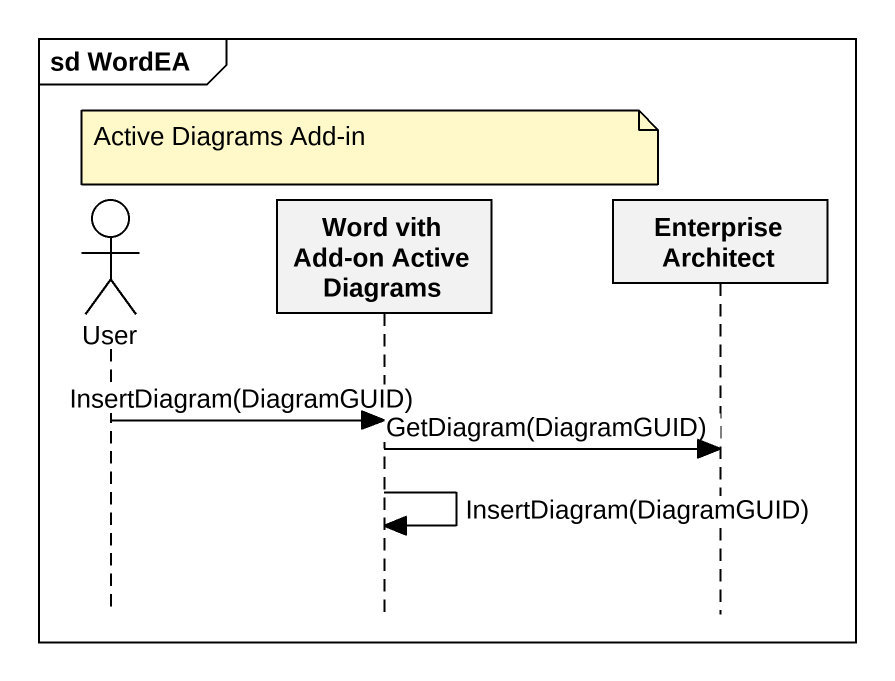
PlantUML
@startuml
mainframe sd WordEA
hide footbox
actor User
participant "Word vith Add-on Active Diagrams" as Word_vith_Add_on_Active
participant "Enterprise Architect" as Enterprise_Architect

note over Word_vith_Add_on_Active : Active Diagrams Add-in
User -> Word_vith_Add_on_Active : InsertDiagram(DiagramGUID)
Word_vith_Add_on_Active -> Enterprise_Architect : GetDiagram(DiagramGUID)
Word_vith_Add_on_Active -> Word_vith_Add_on_Active : InsertDiagram(DiagramGUID)
@enduml
